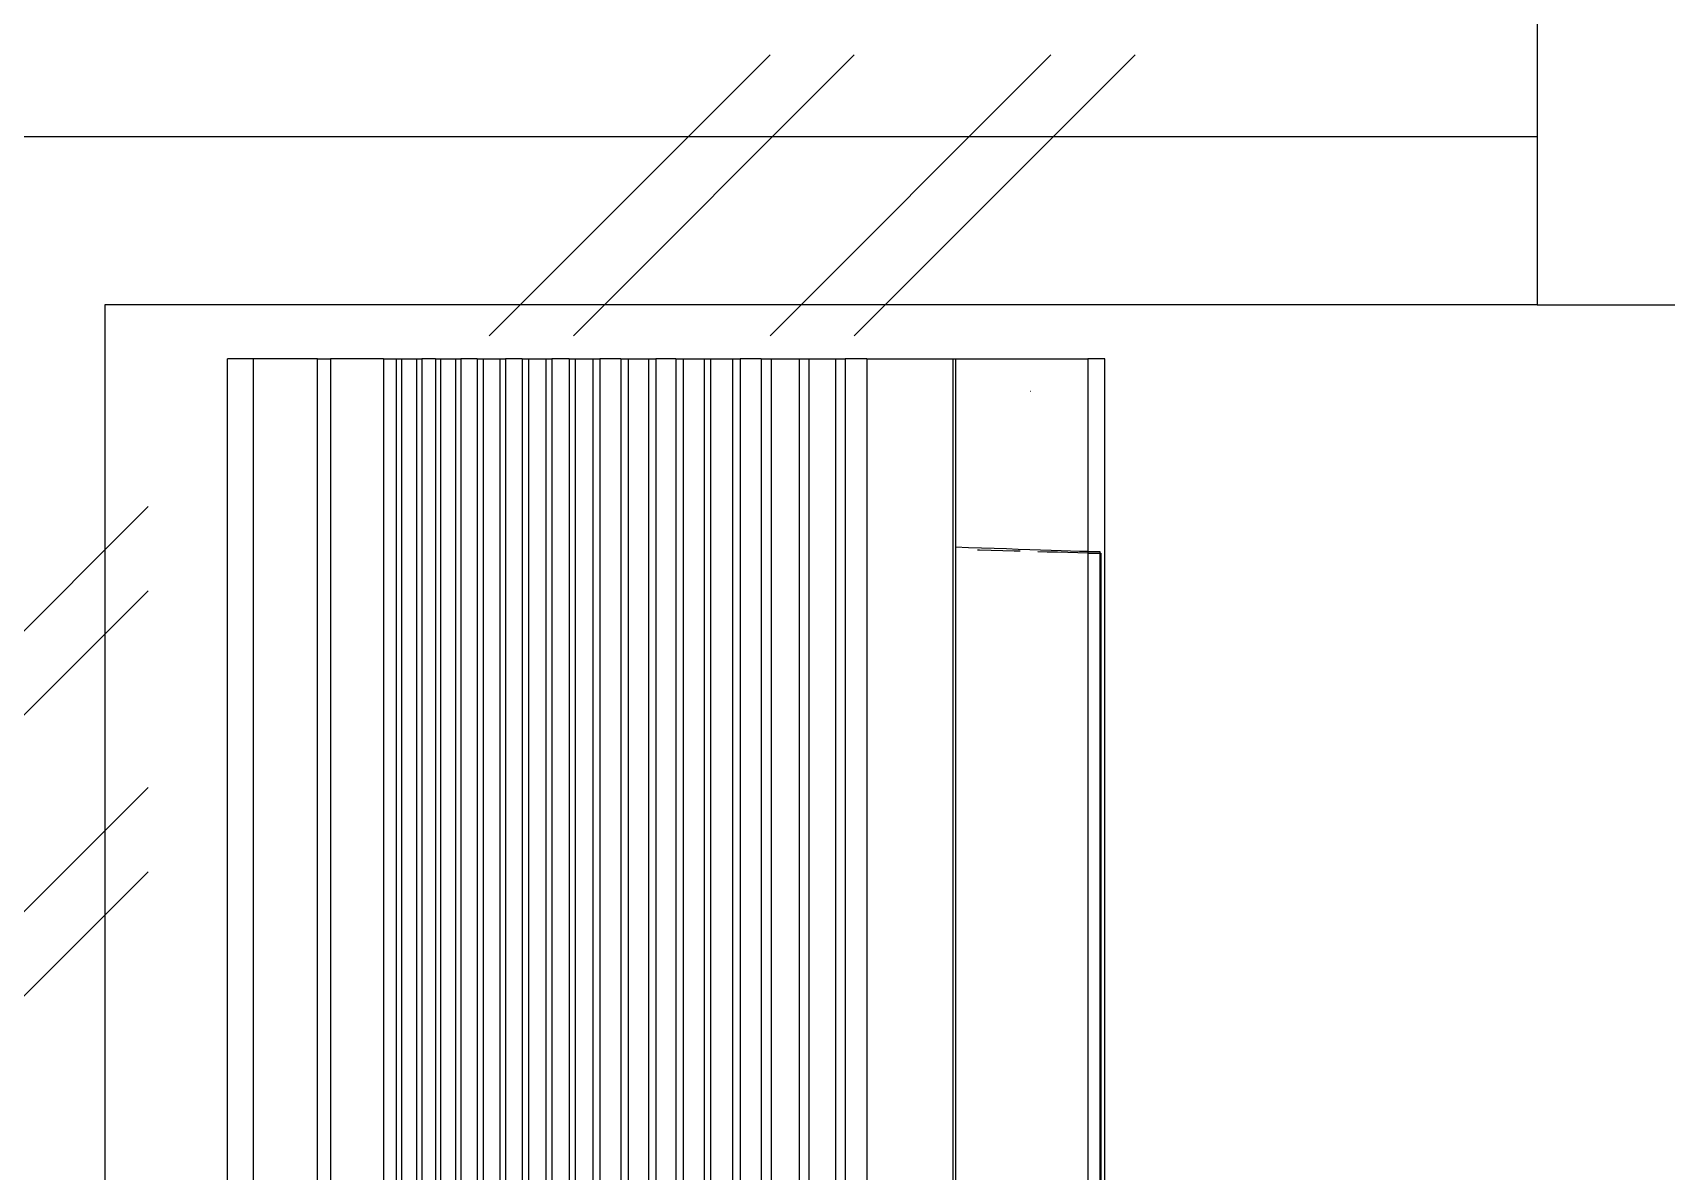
# Model space of a CAD drawing. Header units: inches. Extents: x -106706990 to 300603, y -86718466 to 1728185.
# Drawn here: x 152169 to 153623, y 49639 to 50652 of the extents above; entities that cross this region are included whole.
import ezdxf

# ---------------------------------------------------------------- set-up
doc = ezdxf.new("R2010")
doc.units = ezdxf.units.IN
doc.header["$MEASUREMENT"] = 0
for name, color, linetype in [('A-COLUMN', 3, 'Continuous'), ('A-WALL', 1, 'Continuous'), ('A-WLH', 7, 'Continuous'), ('Edges', 7, 'Continuous')]:
    doc.layers.add(name, color=color, linetype=linetype)

# ---------------------------------------------------------------- blocks, each defined once
blk = doc.blocks.new('A$C52B244CD')
at = {"layer": 'A-WLH', "color": 8}
for p, q in [((0, 0), (250, 250)), ((75, 0), (325, 250)), ((250, 0), (500, 250)), ((325, 0), (575, 250))]:
    blk.add_line(p, q, dxfattribs=at)
blk = doc.blocks.new('A$C49831240')
at = {"layer": 'A-WLH', "color": 8}
for p, q in [((250, 575), (0, 325)), ((250, 500), (0, 250)), ((250, 325), (0, 75)), ((250, 250), (0, 0))]:
    blk.add_line(p, q, dxfattribs=at)
blk = doc.blocks.new('air con')
at = {"layer": 'Edges'}
for p, q in [((71.402, 41.898), (152.402, 41.898)), ((152.402, 41.095), (152.402, 41.898)), ((71.402, 41.095), (152.402, 41.095)), ((152.402, 39.122), (152.402, 41.095)), ((71.402, 39.122), (152.402, 39.122)), ((152.402, 38.724), (71.402, 38.724)), ((152.402, 39.122), (152.402, 38.724)), ((152.402, 37.092), (152.402, 38.724)), ((152.402, 37.092), (71.402, 37.092)), ((152.402, 37.092), (152.402, 36.701)), ((152.402, 36.701), (71.402, 36.701)), ((152.402, 36.542), (71.402, 36.542)), ((152.402, 36.701), (152.402, 36.542)), ((152.402, 36.542), (152.402, 36.078)), ((152.402, 36.078), (71.402, 36.078)), ((152.402, 35.914), (71.402, 35.914)), ((152.402, 36.078), (152.402, 35.914)), ((152.402, 35.493), (152.402, 35.914)), ((152.402, 35.493), (71.402, 35.493)), ((152.402, 35.34), (71.402, 35.34)), ((152.402, 35.493), (152.402, 35.34)), ((152.402, 35.34), (152.402, 34.877)), ((152.402, 34.877), (71.402, 34.877)), ((152.402, 34.709), (71.402, 34.709)), ((152.402, 34.877), (152.402, 34.709)), ((152.402, 34.207), (152.402, 34.709)), ((152.402, 34.207), (71.402, 34.207)), ((152.402, 34.207), (152.402, 34.022)), ((152.402, 34.022), (71.402, 34.022)), ((152.402, 34.022), (152.402, 33.51)), ((152.402, 33.51), (71.402, 33.51)), ((152.402, 33.335), (71.402, 33.335)), ((152.402, 33.51), (152.402, 33.335)), ((152.402, 32.826), (152.402, 33.335)), ((152.402, 32.826), (71.402, 32.826)), ((152.402, 32.826), (152.402, 32.625)), ((152.402, 32.625), (71.402, 32.625)), ((152.402, 32.625), (152.402, 32.098)), ((152.402, 32.098), (71.402, 32.098)), ((152.402, 31.911), (71.402, 31.911)), ((152.402, 32.098), (152.402, 31.911)), ((152.402, 31.378), (152.402, 31.911)), ((152.402, 31.378), (71.402, 31.378)), ((152.402, 31.189), (71.402, 31.189)), ((152.402, 31.378), (152.402, 31.189)), ((152.402, 31.189), (152.402, 30.654)), ((152.402, 30.654), (71.402, 30.654)), ((152.402, 30.439), (71.402, 30.439)), ((152.402, 30.654), (152.402, 30.439)), ((152.402, 29.791), (152.402, 30.439)), ((152.402, 29.791), (71.402, 29.791)), ((152.402, 29.791), (152.402, 29.562)), ((152.402, 29.562), (71.402, 29.562)), ((152.402, 29.562), (152.402, 28.935)), ((152.402, 28.935), (71.402, 28.935)), ((152.402, 28.714), (71.402, 28.714)), ((152.402, 28.935), (152.402, 28.714)), ((152.402, 28.092), (152.402, 28.714)), ((152.402, 28.092), (71.402, 28.092)), ((152.402, 27.871), (71.402, 27.871)), ((152.402, 28.092), (152.402, 27.871)), ((152.402, 27.871), (152.402, 27.226)), ((152.402, 27.226), (71.402, 27.226)), ((152.402, 27.226), (152.402, 27.024)), ((152.402, 27.024), (71.402, 27.024)), ((152.402, 27.024), (152.402, 26.349)), ((152.402, 26.349), (71.402, 26.349)), ((152.402, 26.349), (152.402, 26.117)), ((152.402, 26.117), (71.402, 26.117)), ((152.402, 25.469), (152.402, 26.117)), ((152.402, 25.469), (71.402, 25.469)), ((152.402, 25.162), (71.402, 25.162)), ((152.402, 25.469), (152.402, 25.162)), ((152.402, 25.162), (152.402, 24.304)), ((152.402, 24.304), (71.402, 24.304)), ((152.402, 24.304), (152.402, 24.002)), ((152.402, 24.002), (71.402, 24.002)), ((152.402, 24.002), (152.402, 23.184)), ((152.402, 23.184), (71.402, 23.184)), ((152.402, 23.184), (152.402, 22.883)), ((152.402, 22.883), (71.402, 22.883)), ((152.402, 22.213), (152.402, 22.883)), ((152.402, 22.213), (71.402, 22.213)), ((152.402, 22.213), (152.402, 19.568)), ((152.402, 19.568), (71.402, 19.568)), ((152.402, 19.493), (71.402, 19.493)), ((146.588, 19.085), (146.601, 19.493)), ((152.402, 19.568), (152.402, 19.493)), ((152.402, 19.493), (152.402, 15.42)), ((146.504, 18.391), (146.514, 18.752)), ((146.514, 18.752), (146.516, 18.813)), ((146.562, 18.299), (146.575, 18.687)), ((146.575, 18.687), (146.588, 19.085)), ((146.494, 18.035), (146.504, 18.391)), ((146.55, 17.923), (146.562, 18.299)), ((146.479, 17.503), (146.484, 17.685)), ((146.484, 17.685), (146.494, 18.035)), ((146.538, 17.558), (146.55, 17.923)), ((146.516, 16.869), (146.527, 17.206)), ((146.527, 17.206), (146.538, 17.558)), ((151.402, 17.184), (151.402, 17.175)), ((146.447, 16.349), (146.456, 16.673)), ((146.456, 16.673), (146.464, 16.956)), ((146.505, 16.546), (146.516, 16.869)), ((146.438, 16.032), (146.447, 16.349)), ((146.486, 15.948), (146.495, 16.239)), ((146.495, 16.239), (146.505, 16.546)), ((146.421, 15.42), (146.429, 15.722)), ((146.429, 15.722), (146.438, 16.032)), ((146.468, 15.42), (146.477, 15.675)), ((146.477, 15.675), (146.486, 15.948)), ((146.421, 15.42), (76.921, 15.42)), ((146.468, 15.42), (146.421, 15.42)), ((146.421, 15.42), (146.421, 15.051)), ((152.402, 15.42), (146.468, 15.42)), ((146.468, 15.42), (146.468, 15.051)), ((152.402, 14.898), (152.402, 15.42)), ((71.402, 14.898), (152.402, 14.898)), ((146.421, 15.051), (76.921, 15.051)), ((146.421, 15.012), (76.921, 15.012)), ((146.468, 15.051), (146.421, 15.051)), ((146.421, 15.051), (146.421, 15.012))]:
    blk.add_line(p, q, dxfattribs=at)

msp = doc.modelspace()

# ---------------------------------------------------------------- linework, layer by layer
at = {"layer": 'A-COLUMN', "color": 8}
msp.add_lwpolyline([(153807.8, 51009.7), (153507.8, 51009.7), (153507.8, 50409.7), (153807.8, 50409.7)], close=True, dxfattribs=at)
at = {"layer": 'A-WALL', "color": 8, "linetype": 'Continuous', "ltscale": 900}
for p, q in [((149607.8, 50559.7), (153507.8, 50559.7)), ((152232.8, 50409.7), (152232.8, 47109.7)), ((153507.8, 50409.7), (152232.8, 50409.7))]:
    msp.add_line(p, q, dxfattribs=at)

# ---------------------------------------------------------------- block references
at = {"xscale": 28.92590521224616, "yscale": 28.92590521224616, "zscale": 28.92590521224616, "rotation": 89.99999999999999}
msp.add_blockref('air con', (153553.8, 45953.4), dxfattribs=at)
at = {"layer": 'A-WLH', "color": 8}
for name, p in [('A$C52B244CD', (152575, 50382.1)), ('A$C49831240', (152021.3, 49655.2))]:
    msp.add_blockref(name, p, dxfattribs=at)

doc.saveas('drawing.dxf')
